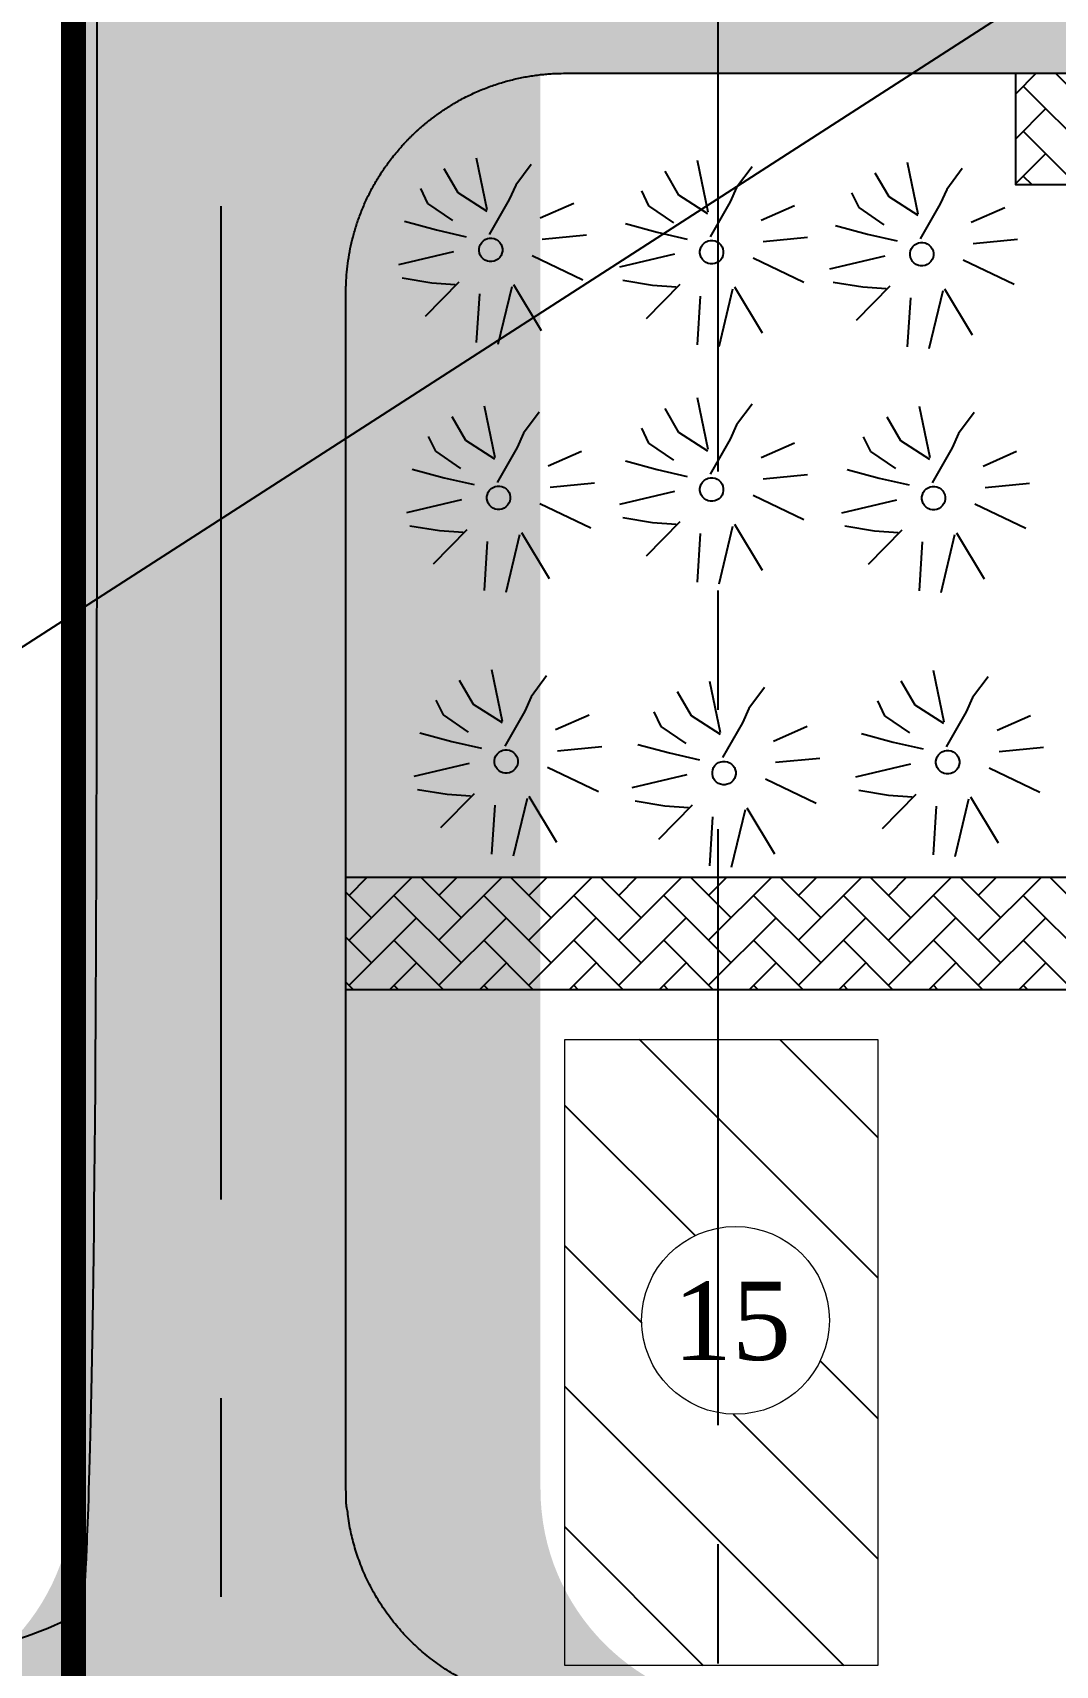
# Model space of a CAD drawing. Header units: metres. Extents: x 407243 to 407851, y 1441715 to 1442241.
# Drawn here: x 407619.55 to 407635.89, y 1441775 to 1441801.09 of the extents above; entities that cross this region are included whole.
import ezdxf

# ---------------------------------------------------------------- set-up
doc = ezdxf.new("R2010")
doc.units = ezdxf.units.M
doc.linetypes.add('CENTER', pattern=[50.800000000000004, 31.75, -6.35, 6.35, -6.35])
for name, color, linetype in [('Area', 7, 'Continuous'), ('Cen-Line', 251, 'CENTER'), ('DIM', 8, 'Continuous'), ('Ele-Line', 8, 'ZIGZAG'), ('grid', 8, 'CENTER'), ('HATCH', 253, 'Continuous'), ('PROPOSED_ROAD', 11, 'Continuous'), ('Tree2', 104, 'Continuous'), ('TXT-2', 7, 'Continuous')]:
    doc.layers.add(name, color=color, linetype=linetype)
doc.layers.add('WALL', color=7, linetype='Continuous', lineweight=20)
doc.styles.add('Bno', font='romantic.ttf', dxfattribs={"height": 2.5})
doc.linetypes.add('ZIGZAG', pattern='A,0.00254,-5.08,[131,ltypeshp.shx,S=5.08,R=0,X=-5.08,Y=0],-10.16,[131,ltypeshp.shx,S=5.08,R=180,X=5.08,Y=0],-5.08', length=20.32254)

# ---------------------------------------------------------------- blocks, each defined once
blk = doc.blocks.new('A$C7A43648C')
at = {"layer": 'HATCH'}
h = blk.add_hatch(dxfattribs=at)
h.set_pattern_fill('ANSI31', color=6, scale=0.5, angle=-90.00000000000001)
h.set_pattern_definition([(315, (-34.68081759830238, -77.48152113473043), (1.122532015133644, 1.122532015133644), [])])
edge = h.paths.add_edge_path(flags=16)
edge.add_arc((-73.85851896344684, -35.59582747495733), 1.5, 0, 360)
h.paths.add_polyline_path([(-71.58524491114076, -31.10877622384578), (-76.58524491108255, -31.10877622361295), (-76.58524491108255, -41.10877622361295), (-71.58524491108255, -41.10877622361295)])
at = {"layer": 'WALL', "color": 5, "elevation": 44.79483894102667}
blk.add_lwpolyline([(-76.58524491108255, -31.10877622361295), (-71.58524491108255, -31.10877622361295), (-71.58524491108255, -41.10877622361295), (-76.58524491108255, -41.10877622361295)], close=True, dxfattribs=at)
at = {"layer": 'WALL'}
blk.add_circle((-73.85851896344684, -35.59582747495733, 44.79483894102667), 1.50000000002164, dxfattribs=at)
at = {"layer": 'TXT-2', "style": 'Bno'}
blk.add_text('15', height=1.250000000018033, dxfattribs=at).set_placement((-74.85851896344684, -36.22823515860364, 44.79483894102667))
blk = doc.blocks.new('PTR2')
at = {"layer": 'Tree2', "linetype": 'Continuous'}
for p, q in [((-0.4328976832330227, 0.9585591405630112), (-0.6184252649545671, 1.360535569489002)), ((-0.0927637852728367, 1.48422060906887), (0, 0.6493465304374695)), ((-0.9276378974318504, 0.8348741009831429), (-1.020401682704686, 1.082244202494621)), ((0.7730315811932087, 1.298693038523196), (0.494740214198828, 0.9894804283976552)), ((-0.5565827339887619, 0.5256614685058594), (-0.9276378974318504, 0.8348741009831429)), ((0, 0.6184252426028252), (-0.4328976832330227, 0.9585591405630112)), ((0.494740214198828, 0.9894804283976552), (0.3710551578551531, 0.7730315700173378)), ((-1.329614315181969, 0.5875039771199227), (-0.8348741065710783, 0.4019764065742494)), ((0.3710551578551531, 0.7730315700173378), (0, 0.2473700791597366)), ((0.8348741121590137, 0.4328976720571518), (1.391456846147774, 0.6184252426028252)), ((-0.8348741065710783, 0.4019764065742494), (-0.3710551578551531, 0.2473700791597366)), ((-1.48422063142061, -0.0927637964487076), (-0.5875039994716647, 0.0309212431311607)), ((0.8348741121590137, 0.0927637740969658), (1.546063162386417, 0.0927637740969658)), ((0.6493465304374695, -0.1546063274145126), (1.422378111630678, -0.6184252649545671)), ((-1.453299371525645, -0.3092126548290253), (-0.98948042280972, -0.4328976944088936)), ((-0.5565827339887619, -0.4638189598917962), (-1.14408673904836, -0.9585591629147528)), ((-0.98948042280972, -0.4328976944088936), (-0.6184252649545671, -0.4947402253746989)), ((-0.2473701070994139, -0.680267795920372), (-0.3710551578551531, -1.453299388289449)), ((0.2782913669943809, -0.6184252649545671), (-0.0309212654829025, -1.515141896903514)), ((0.3092126324772835, -0.5875039994716647), (0.6802677903324366, -1.360535591840744))]:
    blk.add_line(p, q, dxfattribs=at)
at = {"layer": 'Tree2'}
blk.add_ellipse((0, 0), major_axis=(0.1325276335048291, 0.1325276335048291), ratio=0.999999999999934, start_param=5.497787143782105, end_param=11.78097245096169, dxfattribs=at)

msp = doc.modelspace()

# ---------------------------------------------------------------- hatches: boundary and pattern name
at = {"layer": 'HATCH'}
h = msp.add_hatch(color=253, dxfattribs=at)
h.dxf.hatch_style = 1
edge = h.paths.add_edge_path()
edge.add_arc((407627.7019341716, 1441844.301389379), 7.5, 90, 180)
edge.add_line((407620.2019341716, 1441844.301389379), (407620.2019341716, 1441777.81747117))
edge.add_arc((407616.7019341717, 1441777.81747117), 3.499999999941792, -89.99999999904719, 0, ccw=False)
edge.add_line((407616.7019341717, 1441774.31747117), (407525.9462647066, 1441774.317471169))
edge.add_line((407525.9462647066, 1441774.317471169), (407525.6918207356, 1441770.31747117))
edge.add_line((407525.6918207356, 1441770.31747117), (407702.4519562653, 1441770.31747117))
edge.add_arc((407702.4519562653, 1441777.81747117), 7.5, 270, 360)
edge.add_line((407709.9519562653, 1441777.81747117), (407709.9519562653, 1441843.19974728))
edge.add_line((407709.9519562653, 1441843.19974728), (407705.9519562648, 1441843.19974728))
edge.add_line((407705.9519562648, 1441843.19974728), (407705.9519562648, 1441777.81747117))
edge.add_arc((407702.4519562648, 1441777.81747117), 3.5, -90, 0, ccw=False)
edge.add_line((407702.4519562648, 1441774.31747117), (407653.2644562648, 1441774.31747117))
edge.add_arc((407653.2644562648, 1441777.31747117), 3, 180, 270, ccw=False)
edge.add_line((407650.2644562648, 1441777.31747117), (407650.2644562648, 1441782.643924111))
edge.add_line((407650.2644562648, 1441782.643924111), (407646.2644562648, 1441782.643924111))
edge.add_line((407646.2644562648, 1441782.643924111), (407646.2644562648, 1441777.31747117))
edge.add_arc((407643.2644562648, 1441777.31747117), 3, -90, 0, ccw=False)
edge.add_line((407643.2644562648, 1441774.31747117), (407627.7019341715, 1441774.31747117))
edge.add_arc((407627.7019341713, 1441777.81747117), 3.5, 259.98556258642793, 270.00000000381146, ccw=False)
edge.add_arc((407627.7019341715, 1441777.817471169), 3.499999999806474, 179.9999999961885, 259.9855625820117, ccw=False)
edge.add_line((407624.2019341716, 1441777.81747117), (407624.2019341716, 1441799.054445294))
edge.add_arc((407627.7019341716, 1441799.054445294), 3.5, 90, 180, ccw=False)
edge.add_line((407627.7019341716, 1441802.554445294), (407632.8387062651, 1441802.554445294))
edge.add_line((407632.8387062651, 1441802.554445294), (407632.8387062651, 1441806.554445294))
edge.add_line((407632.8387062651, 1441806.554445294), (407627.7019341716, 1441806.554445294))
edge.add_arc((407627.7019341716, 1441810.054445294), 3.5, 180, 270, ccw=False)
edge.add_line((407624.2019341716, 1441810.054445294), (407624.2019341716, 1441826.062598018))
edge.add_arc((407627.7019341715, 1441826.062598018), 3.499999999941792, 115.27897233343529, 180, ccw=False)
edge.add_arc((407627.7019341715, 1441826.062598018), 3.499999999999395, 89.99999999714129, 115.27897233257369, ccw=False)
edge.add_line((407627.7019341717, 1441829.562598018), (407632.8387062651, 1441829.562598018))
edge.add_line((407632.8387062651, 1441829.562598018), (407632.8387062651, 1441833.562598018))
edge.add_line((407632.8387062651, 1441833.562598018), (407627.7019341715, 1441833.562598018))
edge.add_arc((407627.7019341715, 1441837.062598018), 3.5, 241.8181722682478, 270, ccw=False)
edge.add_arc((407627.7019341716, 1441837.062598018), 3.500000000016395, 180, 241.81817226740782, ccw=False)
edge.add_line((407624.2019341716, 1441837.062598018), (407624.2019341716, 1441844.301389379))
edge.add_arc((407627.7019341716, 1441844.301389379), 3.5, 90, 180, ccw=False)
edge.add_line((407627.7019341716, 1441847.801389379), (407663.6119562649, 1441847.801389379))
edge.add_arc((407663.6119562649, 1441844.301389379), 3.5, 0, 90, ccw=False)
edge.add_line((407667.1119562649, 1441844.301389379), (407667.1119562649, 1441832.571389379))
edge.add_line((407667.1119562649, 1441832.571389379), (407671.1119562649, 1441832.571389379))
edge.add_line((407671.1119562649, 1441832.571389379), (407671.1119562649, 1441844.301389379))
edge.add_arc((407674.6119562649, 1441844.301389379), 3.5, 90, 180, ccw=False)
edge.add_line((407674.6119562649, 1441847.801389379), (407675.4887062649, 1441847.801389379))
edge.add_line((407675.4887062649, 1441847.801389379), (407675.4887062649, 1441851.801389379))
edge.add_line((407675.4887062649, 1441851.801389379), (407627.6216316062, 1441851.801389379))
h = msp.add_hatch(color=256, dxfattribs=at)
h.dxf.hatch_style = 1
edge = h.paths.add_edge_path()
edge.add_spline(control_points=[(407720.5896286353, 1441770.373267121), (407655.6236926689, 1441770.373267121), (407590.6577567024, 1441770.373267121), (407525.691820736, 1441770.373267121), (407525.776635393, 1441771.706600454), (407525.86145005, 1441773.039933787), (407525.9462647067, 1441774.373267121), (407556.3148285594, 1441774.373267121), (407586.6833924121, 1441774.373267121), (407617.0519562649, 1441774.373267121), (407619.1022087965, 1441774.373267121), (407620.5519562648, 1441775.823014589), (407620.5519562648, 1441777.87326712), (407620.5519562648, 1441799.864933787), (407620.5519562648, 1441821.856600453), (407620.5519562648, 1441843.84826712), (407620.5519562648, 1441848.241665402), (407623.6585579826, 1441851.34826712), (407628.0519562647, 1441851.34826712), (407643.8642062648, 1441851.34826712), (407659.6764562649, 1441851.34826712), (407675.4887062651, 1441851.34826712), (407675.4887062651, 1441850.014933787), (407675.4887062651, 1441848.681600453), (407675.4887062649, 1441847.34826712), (407672.0064562649, 1441847.34826712), (407668.5242062648, 1441847.34826712), (407665.0419562649, 1441847.34826712), (407662.9917037331, 1441847.34826712), (407661.5419562648, 1441845.898519652), (407661.5419562649, 1441843.848267121), (407661.5419562649, 1441839.247110297), (407661.5419562649, 1441834.645953473), (407661.5419562648, 1441830.04479665), (407660.2086229314, 1441830.04479665), (407658.8752895981, 1441830.04479665), (407657.5419562649, 1441830.04479665), (407657.5419562649, 1441834.645953473), (407657.5419562649, 1441839.247110297), (407657.5419562649, 1441843.84826712), (407657.5419562649, 1441845.898519652), (407656.0922087965, 1441847.34826712), (407654.041956265, 1441847.34826712), (407645.3786229317, 1441847.34826712), (407636.7152895983, 1441847.34826712), (407628.0519562648, 1441847.34826712), (407626.0017037331, 1441847.34826712), (407624.5519562648, 1441845.898519652), (407624.5519562648, 1441843.848267121), (407624.5519562648, 1441831.879285759), (407624.5519562648, 1441819.910304397), (407624.5519562648, 1441807.941323035), (407624.5519562647, 1441805.891070504), (407626.0017037331, 1441804.441323036), (407628.0519562647, 1441804.441323035), (407631.055289598, 1441804.441323035), (407634.0586229314, 1441804.441323035), (407637.0619562648, 1441804.441323035), (407637.0619562648, 1441803.107989702), (407637.0619562648, 1441801.774656368), (407637.0619562649, 1441800.441323035), (407634.0586229315, 1441800.441323035), (407631.0552895982, 1441800.441323035), (407628.0519562649, 1441800.441323036), (407626.0017037333, 1441800.441323036), (407624.5519562649, 1441798.991575568), (407624.5519562648, 1441796.941323035), (407624.5519562648, 1441790.585304397), (407624.5519562648, 1441784.229285759), (407624.5519562647, 1441777.873267121), (407624.5519562647, 1441775.823014589), (407626.0017037331, 1441774.373267121), (407628.0519562647, 1441774.373267121), (407633.722789598, 1441774.373267121), (407639.3936229313, 1441774.373267121), (407645.0644562648, 1441774.373267121), (407647.1147087965, 1441774.373267121), (407648.5644562648, 1441775.823014589), (407648.5644562647, 1441777.873267121), (407648.5644562647, 1441779.092445365), (407648.5644562647, 1441780.311623609), (407648.5644562647, 1441781.530801852), (407649.9180427596, 1441781.530801852), (407651.21086977, 1441781.530801852), (407652.5644562647, 1441781.530801852), (407652.5644562647, 1441780.311623609), (407652.5644562647, 1441779.092445365), (407652.5644562647, 1441777.873267121), (407652.5644562647, 1441775.823014589), (407654.0142037331, 1441774.373267121), (407656.0644562648, 1441774.373267121), (407671.8936229315, 1441774.373267121), (407687.7227895982, 1441774.373267121), (407703.5519562649, 1441774.373267121), (407705.6022087966, 1441774.373267121), (407707.0519562649, 1441775.823014589), (407707.0519562649, 1441777.873267121), (407707.0519562649, 1441799.667359157), (407707.0519562649, 1441821.461451194), (407707.0519562649, 1441843.255543231), (407708.3852895983, 1441843.255543231), (407709.7186229318, 1441843.255543231), (407711.0519562653, 1441843.255543231), (407711.0519562653, 1441821.461570248), (407711.0519562653, 1441799.667597265), (407711.0519562653, 1441777.873624282), (407711.0519562652, 1441775.82337175), (407712.5017037336, 1441774.373624282), (407714.5519562652, 1441774.373624282), (407716.5645137219, 1441774.373624282), (407718.5770711786, 1441774.373624282), (407720.5896286353, 1441774.373624282), (407720.5896286353, 1441773.040171895), (407720.5896286353, 1441771.706719508), (407720.5896286353, 1441770.373267121)], knot_values=[0, 0, 0, 0, 1, 1, 1, 2, 2, 2, 3, 3, 3, 4.570796326778265, 4.570796326778265, 4.570796326778265, 5.570796326778265, 5.570796326778265, 5.570796326778265, 7.141592653573163, 7.141592653573163, 7.141592653573163, 8.141592653573163, 8.141592653573163, 8.141592653573163, 9.141592653573163, 9.141592653573163, 9.141592653573163, 10.14159265357316, 10.14159265357316, 10.14159265357316, 11.71238898036806, 11.71238898036806, 11.71238898036806, 12.71238898036806, 12.71238898036806, 12.71238898036806, 13.71238898036806, 13.71238898036806, 13.71238898036806, 14.71238898036806, 14.71238898036806, 14.71238898036806, 16.28318530716295, 16.28318530716295, 16.28318530716295, 17.28318530716295, 17.28318530716295, 17.28318530716295, 18.85398163395785, 18.85398163395785, 18.85398163395785, 19.85398163395785, 19.85398163395785, 19.85398163395785, 21.42477796075275, 21.42477796075275, 21.42477796075275, 22.42477796075275, 22.42477796075275, 22.42477796075275, 23.42477796075275, 23.42477796075275, 23.42477796075275, 24.42477796075275, 24.42477796075275, 24.42477796075275, 25.99557428754764, 25.99557428754764, 25.99557428754764, 26.99557428754764, 26.99557428754764, 26.99557428754764, 28.56637061434254, 28.56637061434254, 28.56637061434254, 29.56637061434254, 29.56637061434254, 29.56637061434254, 31.13716694113744, 31.13716694113744, 31.13716694113744, 32.13716694113744, 32.13716694113744, 32.13716694113744, 33.13716694113744, 33.13716694113744, 33.13716694113744, 34.13716694113744, 34.13716694113744, 34.13716694113744, 35.70796326793234, 35.70796326793234, 35.70796326793234, 36.70796326793234, 36.70796326793234, 36.70796326793234, 38.27875959472723, 38.27875959472723, 38.27875959472723, 39.27875959472723, 39.27875959472723, 39.27875959472723, 40.27875959472723, 40.27875959472723, 40.27875959472723, 41.27875959472723, 41.27875959472723, 41.27875959472723, 42.84955592152212, 42.84955592152212, 42.84955592152212, 43.84955592152212, 43.84955592152212, 43.84955592152212, 44.84955592152212, 44.84955592152212, 44.84955592152212, 44.84955592152212], weights=[1, 1, 1, 1, 1, 1, 1, 1, 1, 1, 0.8047378541282848, 0.8047378541282848, 1, 1, 1, 0.9999999999999999, 0.8047378541243649, 0.8047378541243649, 1, 1, 1, 1, 1, 1, 1, 1, 1, 1, 0.804737854124365, 0.804737854124365, 1, 1, 1, 1, 1, 1, 1, 1, 1, 1, 0.804737854124365, 0.804737854124365, 1, 1, 1, 1, 0.804737854124365, 0.804737854124365, 1, 1, 1, 1, 0.804737854124365, 0.804737854124365, 1, 1, 1, 1, 1, 1, 1, 1, 1, 0.9999999999999999, 0.8047378541243649, 0.8047378541243649, 1, 1, 1, 0.9999999999999999, 0.8047378541243649, 0.8047378541243649, 1, 1, 1, 0.9999999999999999, 0.8047378541243649, 0.8047378541243649, 1, 1, 1, 1, 1, 1, 1, 1, 1, 1, 0.8047378541243649, 0.8047378541243649, 0.9999999999999999, 1, 1, 1, 0.8047378541243649, 0.8047378541243649, 0.9999999999999999, 1, 1, 1, 1, 1, 1, 1, 1, 1, 0.804737854124365, 0.804737854124365, 1, 1, 1, 1, 1, 1, 1], degree=3, periodic=0)
h = msp.add_hatch(color=253, dxfattribs=at)
h.dxf.hatch_style = 1
edge = h.paths.add_edge_path()
edge.add_line((407623.6619562649, 1441844.479747281), (407623.6619562649, 1441802.81747117))
edge.add_arc((407620.1619562648, 1441802.81747117), 3.500000000116415, -78.06784334806008, 0, ccw=False)
edge.add_line((407620.8855929224, 1441799.393095316), (407620.8855929224, 1441795.241847023))
edge.add_arc((407620.1619562648, 1441791.81747117), 3.49999999997615, 0, 78.06784334806008, ccw=False)
edge.add_line((407623.6619562649, 1441791.81747117), (407623.661956265, 1441777.81747117))
edge.add_arc((407620.161956265, 1441777.81747117), 3.5, 269.99999999809427, 359.99999999618854, ccw=False)
edge.add_line((407620.1619562649, 1441774.31747117), (407525.9462647066, 1441774.317471169))
edge.add_line((407525.9462647066, 1441774.317471169), (407525.6918207356, 1441770.31747117))
edge.add_line((407525.6918207356, 1441770.31747117), (407702.4519562653, 1441770.31747117))
edge.add_arc((407702.4519562653, 1441777.81747117), 7.5, 270, 360)
edge.add_line((407709.9519562653, 1441777.81747117), (407709.9519562653, 1441843.19974728))
edge.add_line((407709.9519562653, 1441843.19974728), (407705.9519562648, 1441843.19974728))
edge.add_line((407705.9519562648, 1441843.19974728), (407705.9519562648, 1441777.81747117))
edge.add_arc((407702.4519562648, 1441777.81747117), 3.5, -90, 0, ccw=False)
edge.add_line((407702.4519562648, 1441774.31747117), (407631.1619562649, 1441774.31747117))
edge.add_arc((407631.1619562649, 1441777.81747117), 3.5, 180, 270, ccw=False)
edge.add_line((407627.6619562649, 1441777.81747117), (407627.661956265, 1441844.67974728))
h = msp.add_hatch(color=256, dxfattribs=at)
h.dxf.hatch_style = 1
edge = h.paths.add_edge_path()
edge.add_line((407623.6619562649, 1441844.479747281), (407623.6619562649, 1441802.81747117))
edge.add_arc((407620.1619562648, 1441802.81747117), 3.500000000116415, -78.06784334806008, 0, ccw=False)
edge.add_line((407620.8855929224, 1441799.393095316), (407620.8855929224, 1441795.241847023))
edge.add_arc((407620.1619562648, 1441791.81747117), 3.49999999997615, 0, 78.06784334806008, ccw=False)
edge.add_line((407623.6619562649, 1441791.81747117), (407623.661956265, 1441777.81747117))
edge.add_arc((407620.161956265, 1441777.81747117), 3.5, 269.99999999809427, 359.99999999618854, ccw=False)
edge.add_line((407620.1619562649, 1441774.31747117), (407525.9462647066, 1441774.317471169))
edge.add_line((407525.9462647066, 1441774.317471169), (407525.6918207356, 1441770.31747117))
edge.add_line((407525.6918207356, 1441770.31747117), (407702.4519562653, 1441770.31747117))
edge.add_arc((407702.4519562653, 1441777.81747117), 7.5, 270, 360)
edge.add_line((407709.9519562653, 1441777.81747117), (407709.9519562653, 1441843.19974728))
edge.add_line((407709.9519562653, 1441843.19974728), (407705.9519562648, 1441843.19974728))
edge.add_line((407705.9519562648, 1441843.19974728), (407705.9519562648, 1441777.81747117))
edge.add_arc((407702.4519562648, 1441777.81747117), 3.5, -90, 0, ccw=False)
edge.add_line((407702.4519562648, 1441774.31747117), (407631.1619562649, 1441774.31747117))
edge.add_arc((407631.1619562649, 1441777.81747117), 3.5, 180, 270, ccw=False)
edge.add_line((407627.6619562649, 1441777.81747117), (407627.661956265, 1441844.67974728))
h = msp.add_hatch(color=253, dxfattribs=at)
h.dxf.hatch_style = 1
edge = h.paths.add_edge_path()
edge.add_line((407619.0919873449, 1441774.31747117), (407525.9462647066, 1441774.317471169))
edge.add_line((407525.9462647066, 1441774.317471169), (407525.6918207356, 1441770.31747117))
edge.add_line((407525.6918207356, 1441770.31747117), (407702.4519562653, 1441770.31747117))
edge.add_arc((407702.4519562653, 1441777.81747117), 7.5, 270, 360)
edge.add_line((407709.9519562653, 1441777.81747117), (407709.9519562653, 1441843.19974728))
edge.add_line((407709.9519562653, 1441843.19974728), (407705.9519562648, 1441843.19974728))
edge.add_line((407705.9519562648, 1441843.19974728), (407705.9519562648, 1441777.81747117))
edge.add_arc((407702.4519562648, 1441777.81747117), 3.5, -90, 0, ccw=False)
edge.add_line((407702.4519562648, 1441774.31747117), (407653.2644562648, 1441774.31747117))
edge.add_arc((407653.2644562648, 1441777.31747117), 3, 180, 270, ccw=False)
edge.add_line((407650.2644562648, 1441777.31747117), (407650.2644562648, 1441777.815005901))
edge.add_line((407650.2644562648, 1441777.815005901), (407646.2644562648, 1441777.815005901))
edge.add_line((407646.2644562648, 1441777.815005901), (407646.2644562648, 1441777.31747117))
edge.add_arc((407643.2644562648, 1441777.31747117), 3, -90, 0, ccw=False)
edge.add_line((407643.2644562648, 1441774.31747117), (407630.0919562651, 1441774.31747117))
edge.add_arc((407630.0919562651, 1441777.81747117), 3.5, 180, 270, ccw=False)
h = msp.add_hatch(dxfattribs=at)
h.set_pattern_fill('AR-HBONE', color=256, scale=0.005)
h.set_pattern_definition([(45, (0, 0), (0, 0.7184204896855323), [1.524, -0.508]), (135, (0.35921, 0.35921), (7.105427357601002e-17, 0.7184204896855323), [1.524, -0.508])])
h.paths.add_polyline_path([(407624.5519562648, 1441785.796353426), (407624.5519562648, 1441787.59635343), (407638.5919562586, 1441787.596353426), (407638.5919562587, 1441798.65974621), (407635.2619562648, 1441798.65974621), (407635.2619562649, 1441800.441323035), (407640.3919562589, 1441800.441323035), (407640.3919562585, 1441785.796353426)])

# ---------------------------------------------------------------- linework, layer by layer
at = {"color": 3, "flags": 128}
msp.add_lwpolyline([(407620.1988137062, 1441770.055648078), (407620.1988137062, 1441852.139816976)], dxfattribs=at)
at = {"layer": 'Area', "color": 6, "const_width": 0.4, "flags": 128}
msp.add_lwpolyline([(407715.9519562653, 1441830.290237636), (407713.8541999846, 1441843.255543231), (407710.0604349882, 1441866.602650051), (407680.3028544247, 1441862.23575977), (407620.1988137062, 1441852.139816976), (407620.1988137062, 1441770.055648078), (407715.9519562653, 1441770.055648078)], close=True, dxfattribs=at)
at = {"layer": 'Cen-Line', "color": 252, "ltscale": 0.5, "flags": 128}
msp.add_lwpolyline([(407675.4887062651, 1441849.344503149), (407628.0519562653, 1441849.344503149, 0.4142135623978931), (407622.5519562649, 1441843.844503149), (407622.5519562649, 1441772.317471169)], format="xyb", dxfattribs=at)
at = {"layer": 'DIM', "flags": 128}
msp.add_lwpolyline([(407624.5519562648, 1441785.796353426), (407624.5519562648, 1441787.59635343), (407638.5919562586, 1441787.596353426), (407638.5919562587, 1441798.65974621), (407635.2619562648, 1441798.65974621), (407635.2619562649, 1441800.441323035), (407640.3919562589, 1441800.441323035), (407640.3919562585, 1441785.796353426), (407624.5519562648, 1441785.796353426)], dxfattribs=at)
at = {"layer": 'Ele-Line', "color": 34, "linetype": 'ZIGZAG', "ltscale": 0.2, "flags": 128}
msp.add_lwpolyline([(407560.8456506667, 1441753.237226749), (407608.5472385454, 1441784.296673603), (407649.1551214528, 1441810.462080532), (407693.712011383, 1441821.941888272), (407731.0799290918, 1441830.655213879), (407769.6233894817, 1441832.103293693)], dxfattribs=at)
at = {"layer": 'grid', "ltscale": 0.3, "elevation": 14.86, "flags": 128}
msp.add_lwpolyline([(407630.5, 1441717.880084469), (407630.5, 1441875)], dxfattribs=at)
at = {"layer": 'PROPOSED_ROAD'}
msp.add_rational_spline([(407720.5896286353, 1441770.373267121), (407655.6236926689, 1441770.373267121), (407590.6577567024, 1441770.373267121), (407525.691820736, 1441770.373267121), (407525.776635393, 1441771.706600454), (407525.86145005, 1441773.039933787), (407525.9462647067, 1441774.373267121), (407556.3148285594, 1441774.373267121), (407586.6833924121, 1441774.373267121), (407617.0519562649, 1441774.373267121), (407619.1022087965, 1441774.373267121), (407620.5519562648, 1441775.823014589), (407620.5519562648, 1441777.87326712), (407620.5519562648, 1441799.864933787), (407620.5519562648, 1441821.856600453), (407620.5519562648, 1441843.84826712), (407620.5519562648, 1441848.241665402), (407623.6585579826, 1441851.34826712), (407628.0519562647, 1441851.34826712), (407643.8642062648, 1441851.34826712), (407659.6764562649, 1441851.34826712), (407675.4887062651, 1441851.34826712), (407675.4887062651, 1441850.014933787), (407675.4887062651, 1441848.681600453), (407675.4887062649, 1441847.34826712), (407672.0064562649, 1441847.34826712), (407668.5242062648, 1441847.34826712), (407665.0419562649, 1441847.34826712), (407662.9917037331, 1441847.34826712), (407661.5419562648, 1441845.898519652), (407661.5419562649, 1441843.848267121), (407661.5419562649, 1441839.247110297), (407661.5419562649, 1441834.645953473), (407661.5419562648, 1441830.04479665), (407660.2086229314, 1441830.04479665), (407658.8752895981, 1441830.04479665), (407657.5419562649, 1441830.04479665), (407657.5419562649, 1441834.645953473), (407657.5419562649, 1441839.247110297), (407657.5419562649, 1441843.84826712), (407657.5419562649, 1441845.898519652), (407656.0922087965, 1441847.34826712), (407654.041956265, 1441847.34826712), (407645.3786229317, 1441847.34826712), (407636.7152895983, 1441847.34826712), (407628.0519562648, 1441847.34826712), (407626.0017037331, 1441847.34826712), (407624.5519562648, 1441845.898519652), (407624.5519562648, 1441843.848267121), (407624.5519562648, 1441831.879285759), (407624.5519562648, 1441819.910304397), (407624.5519562648, 1441807.941323035), (407624.5519562647, 1441805.891070504), (407626.0017037331, 1441804.441323036), (407628.0519562647, 1441804.441323035), (407631.055289598, 1441804.441323035), (407634.0586229314, 1441804.441323035), (407637.0619562648, 1441804.441323035), (407637.0619562648, 1441803.107989702), (407637.0619562648, 1441801.774656368), (407637.0619562649, 1441800.441323035), (407634.0586229315, 1441800.441323035), (407631.0552895982, 1441800.441323035), (407628.0519562649, 1441800.441323036), (407626.0017037333, 1441800.441323036), (407624.5519562649, 1441798.991575568), (407624.5519562648, 1441796.941323035), (407624.5519562648, 1441790.585304397), (407624.5519562648, 1441784.229285759), (407624.5519562647, 1441777.873267121), (407624.5519562647, 1441775.823014589), (407626.0017037331, 1441774.373267121), (407628.0519562647, 1441774.373267121), (407633.722789598, 1441774.373267121), (407639.3936229313, 1441774.373267121), (407645.0644562648, 1441774.373267121), (407647.1147087965, 1441774.373267121), (407648.5644562648, 1441775.823014589), (407648.5644562647, 1441777.873267121), (407648.5644562647, 1441779.092445365), (407648.5644562647, 1441780.311623609), (407648.5644562647, 1441781.530801852), (407649.9180427596, 1441781.530801852, 1.483024114190865e-05), (407651.21086977, 1441781.530801852), (407652.5644562647, 1441781.530801852), (407652.5644562647, 1441780.311623609), (407652.5644562647, 1441779.092445365), (407652.5644562647, 1441777.873267121), (407652.5644562647, 1441775.823014589), (407654.0142037331, 1441774.373267121), (407656.0644562648, 1441774.373267121), (407671.8936229315, 1441774.373267121), (407687.7227895982, 1441774.373267121), (407703.5519562649, 1441774.373267121), (407705.6022087966, 1441774.373267121), (407707.0519562649, 1441775.823014589), (407707.0519562649, 1441777.873267121), (407707.0519562649, 1441799.667359157), (407707.0519562649, 1441821.461451194), (407707.0519562649, 1441843.255543231), (407708.3852895983, 1441843.255543231), (407709.7186229318, 1441843.255543231), (407711.0519562653, 1441843.255543231), (407711.0519562653, 1441821.461570248), (407711.0519562653, 1441799.667597265), (407711.0519562653, 1441777.873624282), (407711.0519562652, 1441775.82337175), (407712.5017037336, 1441774.373624282), (407714.5519562652, 1441774.373624282), (407716.5645137219, 1441774.373624282), (407718.5770711786, 1441774.373624282), (407720.5896286353, 1441774.373624282), (407720.5896286353, 1441773.040171895), (407720.5896286353, 1441771.706719508), (407720.5896286353, 1441770.373267121)], [1, 1, 1, 1, 1, 1, 1, 1, 1, 1, 0.8047378541282848, 0.8047378541282848, 1, 1, 1, 0.9999999999999999, 0.8047378541243649, 0.8047378541243649, 1, 1, 1, 1, 1, 1, 1, 1, 1, 1, 0.804737854124365, 0.804737854124365, 1, 1, 1, 1, 1, 1, 1, 1, 1, 1, 0.804737854124365, 0.804737854124365, 1, 1, 1, 1, 0.804737854124365, 0.804737854124365, 1, 1, 1, 1, 0.804737854124365, 0.804737854124365, 1, 1, 1, 1, 1, 1, 1, 1, 1, 0.9999999999999999, 0.8047378541243649, 0.8047378541243649, 1, 1, 1, 0.9999999999999999, 0.8047378541243649, 0.8047378541243649, 1, 1, 1, 0.9999999999999999, 0.8047378541243649, 0.8047378541243649, 1, 1, 1, 1, 1, 1, 1, 1, 1, 1, 0.8047378541243649, 0.8047378541243649, 0.9999999999999999, 1, 1, 1, 0.8047378541243649, 0.8047378541243649, 0.9999999999999999, 1, 1, 1, 1, 1, 1, 1, 1, 1, 0.804737854124365, 0.804737854124365, 1, 1, 1, 1, 1, 1, 1], degree=3, knots=[0, 0, 0, 0, 1, 1, 1, 2, 2, 2, 3, 3, 3, 4.570796326778265, 4.570796326778265, 4.570796326778265, 5.570796326778265, 5.570796326778265, 5.570796326778265, 7.141592653573163, 7.141592653573163, 7.141592653573163, 8.141592653573163, 8.141592653573163, 8.141592653573163, 9.141592653573163, 9.141592653573163, 9.141592653573163, 10.14159265357316, 10.14159265357316, 10.14159265357316, 11.71238898036806, 11.71238898036806, 11.71238898036806, 12.71238898036806, 12.71238898036806, 12.71238898036806, 13.71238898036806, 13.71238898036806, 13.71238898036806, 14.71238898036806, 14.71238898036806, 14.71238898036806, 16.28318530716295, 16.28318530716295, 16.28318530716295, 17.28318530716295, 17.28318530716295, 17.28318530716295, 18.85398163395785, 18.85398163395785, 18.85398163395785, 19.85398163395785, 19.85398163395785, 19.85398163395785, 21.42477796075275, 21.42477796075275, 21.42477796075275, 22.42477796075275, 22.42477796075275, 22.42477796075275, 23.42477796075275, 23.42477796075275, 23.42477796075275, 24.42477796075275, 24.42477796075275, 24.42477796075275, 25.99557428754764, 25.99557428754764, 25.99557428754764, 26.99557428754764, 26.99557428754764, 26.99557428754764, 28.56637061434254, 28.56637061434254, 28.56637061434254, 29.56637061434254, 29.56637061434254, 29.56637061434254, 31.13716694113744, 31.13716694113744, 31.13716694113744, 32.13716694113744, 32.13716694113744, 32.13716694113744, 33.13716694113744, 33.13716694113744, 33.13716694113744, 34.13716694113744, 34.13716694113744, 34.13716694113744, 35.70796326793234, 35.70796326793234, 35.70796326793234, 36.70796326793234, 36.70796326793234, 36.70796326793234, 38.27875959472723, 38.27875959472723, 38.27875959472723, 39.27875959472723, 39.27875959472723, 39.27875959472723, 40.27875959472723, 40.27875959472723, 40.27875959472723, 41.27875959472723, 41.27875959472723, 41.27875959472723, 42.84955592152212, 42.84955592152212, 42.84955592152212, 43.84955592152212, 43.84955592152212, 43.84955592152212, 44.84955592152212, 44.84955592152212, 44.84955592152212, 44.84955592152212], dxfattribs=at)

# ---------------------------------------------------------------- block references
at = {"ltscale": 0.5}
msp.add_blockref('A$C7A43648C', (407704.6372011757, 1441816.108776224, -30.02983894102666), dxfattribs=at)
at = {"layer": 'Tree2', "color": 251, "lineweight": 0, "rotation": 5.443734022145959}
for p in [(407626.8668145486, 1441797.619667575), (407630.3977074281, 1441797.582461722, -68.737), (407633.7562703111, 1441797.551922641), (407626.9926593258, 1441793.657811604), (407630.3977074281, 1441793.789835314, 14.86), (407633.9450382994, 1441793.652952846), (407627.1131347887, 1441789.444106396), (407630.5951977606, 1441789.25909631), (407634.1697880263, 1441789.432910745)]:
    msp.add_blockref('PTR2', p, dxfattribs=at)

doc.saveas('drawing.dxf')
